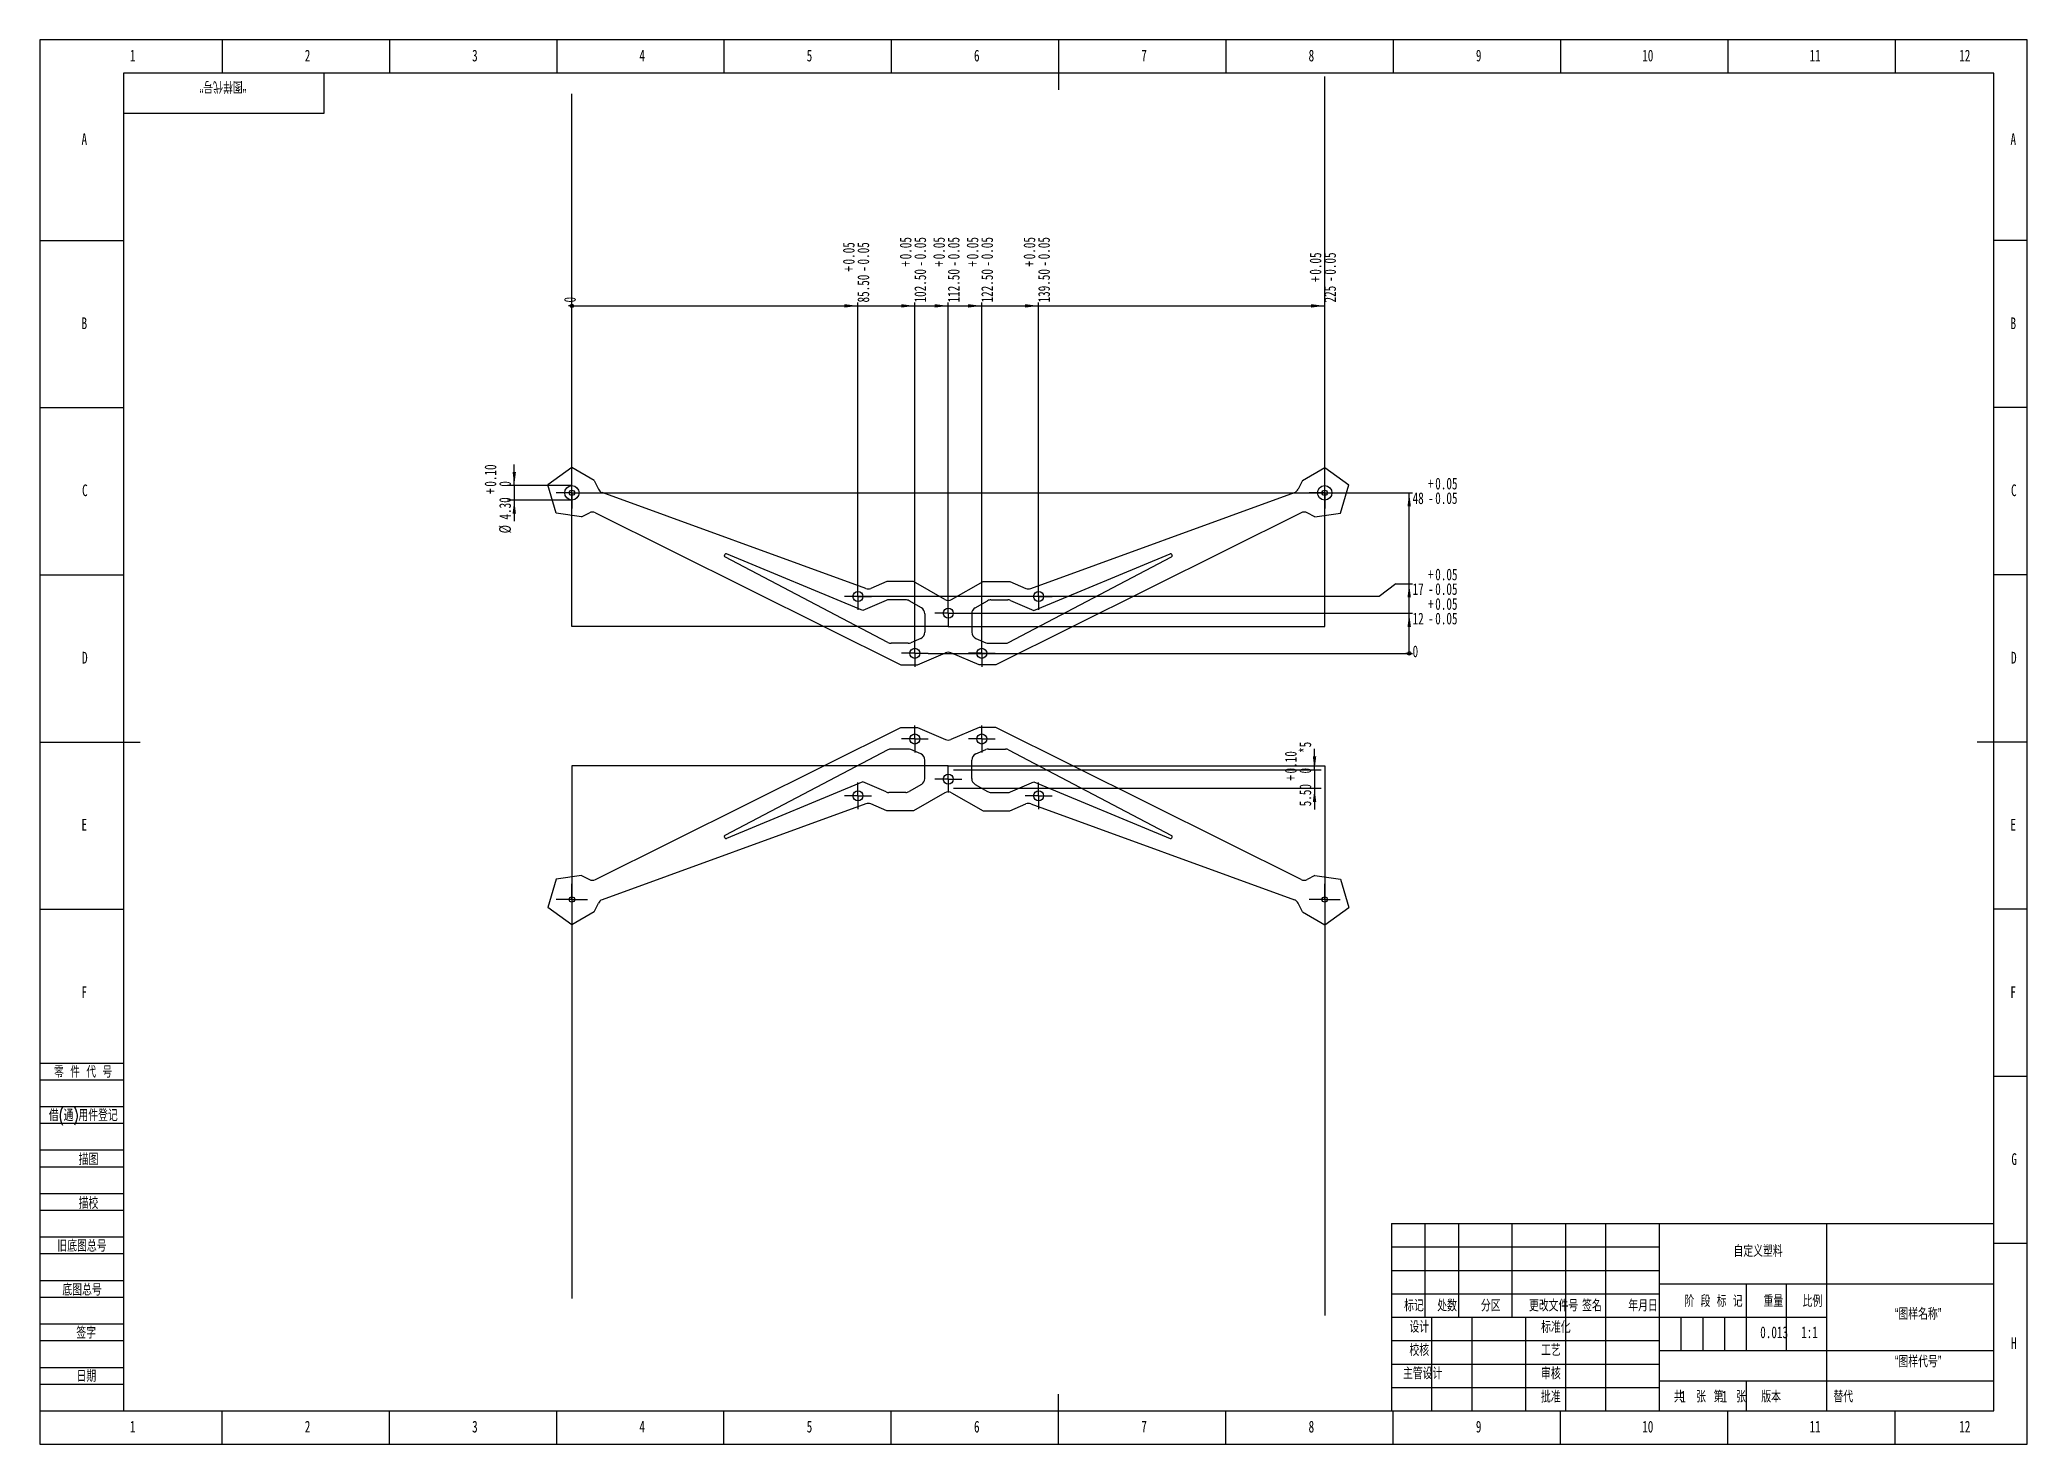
# Model space of a CAD drawing. Header units: millimetres. Extents: x 0 to 594, y 0 to 420.
import ezdxf

# ---------------------------------------------------------------- set-up
doc = ezdxf.new("R2010")
doc.units = ezdxf.units.MM
for name, color, linetype in [('10', 7, 'Continuous'), ('5', 7, 'Continuous'), ('SLD-0', 7, 'Continuous')]:
    doc.layers.add(name, color=color, linetype=linetype)
doc.styles.add('SLDTEXTSTYLE0', font='TXT', dxfattribs={"width": 0.7, "bigfont": 'bigfont'})
doc.styles.add('SLDTEXTSTYLE1', font='TXT', dxfattribs={"width": 0.614286, "bigfont": 'bigfont'})
doc.styles.add('SLDTEXTSTYLE2', font='TXT', dxfattribs={"width": 0.6, "bigfont": 'bigfont'})
doc.styles.add('SLDTEXTSTYLE3', font='TXT', dxfattribs={"width": 0.7})
doc.dimstyles.new('SLDDIMSTYLE0', dxfattribs={"dimtxt": 3.5, "dimasz": 0.338667, "dimexe": 0, "dimexo": 0.0625, "dimgap": 0.875, "dimtad": 0, "dimtih": 1, "dimtoh": 1, "dimdec": 0, "dimrnd": 1e-09, "dimdsep": 46, "dimtxsty": 'SLDTEXTSTYLE3', "dimblk1": 'ORIGIN', "dimblk2": 'ORIGIN', "dimsah": 1, "dimcen": 0.09, "dimadec": 0, "dimazin": 2, "dimtfac": 1, "dimtdec": 0, "dimtofl": 0, "dimtmove": 0, "dimatfit": 3, "dimldrblk": 'ORIGIN', "dimfxl": 0, "dimfrac": 2, "dimtolj": 1, "dimtzin": 12, "dimarcsym": 0})
doc.dimstyles.new('SLDDIMSTYLE1', dxfattribs={"dimtxt": 3.5, "dimasz": 4.08, "dimexe": 0, "dimexo": 0.0625, "dimgap": 0.875, "dimtad": 0, "dimtih": 1, "dimtoh": 1, "dimrnd": 1e-09, "dimzin": 12, "dimdsep": 46, "dimtxsty": 'SLDTEXTSTYLE3', "dimsah": 1, "dimcen": 0.09, "dimadec": 0, "dimazin": 3, "dimtol": 1, "dimtp": 0.05, "dimtm": 0.05, "dimtfac": 1, "dimtofl": 0, "dimtmove": 0, "dimatfit": 3, "dimfxl": 0, "dimfrac": 2, "dimtolj": 1, "dimarcsym": 0})
doc.dimstyles.new('SLDDIMSTYLE2', dxfattribs={"dimtxt": 3.5, "dimasz": 4.08, "dimexe": 0, "dimexo": 0.0625, "dimgap": 0.875, "dimtad": 0, "dimtih": 1, "dimtoh": 1, "dimrnd": 1e-09, "dimzin": 4, "dimdsep": 46, "dimtxsty": 'SLDTEXTSTYLE3', "dimsah": 1, "dimcen": 0.09, "dimadec": 0, "dimazin": 1, "dimtol": 1, "dimtp": 0.05, "dimtm": 0.05, "dimtfac": 1, "dimtofl": 0, "dimtmove": 0, "dimatfit": 3, "dimfxl": 0, "dimfrac": 2, "dimtolj": 1, "dimarcsym": 0})
doc.dimstyles.new('SLDDIMSTYLE3', dxfattribs={"dimtxt": 3.5, "dimasz": 4.08, "dimexe": 0, "dimexo": 0.0625, "dimgap": 0.875, "dimtad": 2, "dimrnd": 1e-09, "dimzin": 4, "dimdsep": 46, "dimtxsty": 'SLDTEXTSTYLE3', "dimsah": 1, "dimcen": 0.09, "dimadec": 0, "dimazin": 1, "dimtol": 1, "dimtp": 0.1, "dimtfac": 1, "dimtmove": 0, "dimatfit": 0, "dimfxl": 0, "dimfrac": 2, "dimtolj": 1, "dimtzin": 0, "dimarcsym": 0})

# ---------------------------------------------------------------- blocks, each defined once
blk = doc.blocks.new('_Origin')
at = {"color": 0, "linetype": 'ByBlock', "lineweight": -2}
blk.add_line((0, 0), (-1, 0), dxfattribs=at)
blk.add_circle((0, 0), 0.5, dxfattribs=at)
blk = doc.blocks.new('_D')
at = {"layer": '10'}
blk.add_line((265.54, 236.51), (410.3, 236.51), dxfattribs=at)
at = {"layer": '10', "xscale": 1.016, "yscale": 1.016}
blk.add_blockref('_Origin', (409.29, 236.51), dxfattribs=at)
at = {"layer": '10', "insert": (410.3, 238.86), "char_height": 3.5, "attachment_point": 1, "style": 'SLDTEXTSTYLE3'}
blk.add_mtext('0', dxfattribs=at)
blk = doc.blocks.new('_D_1')
at = {"layer": '10'}
for p, q in [((275.54, 248.51), (410.3, 248.51)), ((409.29, 236.51), (409.29, 248.51))]:
    blk.add_line(p, q, dxfattribs=at)
blk.add_solid([(409.29, 248.51), (408.78, 244.43), (409.79, 244.43)], dxfattribs=at)
at = {"layer": '10', "char_height": 3.5, "attachment_point": 1, "style": 'SLDTEXTSTYLE3'}
for s, insert in [('+', (414.91, 253.03)), ('0.05', (417.06, 253.03)), ('12', (410.3, 248.66)), ('-', (414.9, 248.68)), ('0.05', (417.06, 248.68))]:
    blk.add_mtext(s, dxfattribs=dict(at, insert=insert))
blk = doc.blocks.new('_D_2')
at = {"layer": '10'}
for p, q in [((405.3, 257.33), (400.3, 253.51)), ((405.3, 257.33), (410.3, 257.33)), ((409.29, 248.51), (409.29, 257.33)), ((400.3, 253.51), (244.54, 253.51))]:
    blk.add_line(p, q, dxfattribs=at)
blk.add_solid([(409.29, 257.33), (408.78, 253.25), (409.79, 253.25)], dxfattribs=at)
at = {"layer": '10', "char_height": 3.5, "attachment_point": 1, "style": 'SLDTEXTSTYLE3'}
for s, insert in [('0.05', (417.06, 261.85)), ('17', (410.3, 257.48)), ('+', (414.9, 261.85)), ('-', (414.9, 257.49)), ('0.05', (417.06, 257.49))]:
    blk.add_mtext(s, dxfattribs=dict(at, insert=insert))
blk = doc.blocks.new('_D_3')
at = {"layer": '10'}
for p, q in [((163.69, 284.51), (410.3, 284.51)), ((409.29, 257.33), (409.29, 284.51))]:
    blk.add_line(p, q, dxfattribs=at)
blk.add_solid([(409.29, 284.51), (408.78, 280.43), (409.79, 280.43)], dxfattribs=at)
at = {"layer": '10', "char_height": 3.5, "attachment_point": 1, "style": 'SLDTEXTSTYLE3'}
for s, insert in [('+', (414.9, 289.03)), ('0.05', (417.06, 289.03)), ('48', (410.3, 284.66)), ('-', (414.9, 284.68)), ('0.05', (417.06, 284.68))]:
    blk.add_mtext(s, dxfattribs=dict(at, insert=insert))
blk = doc.blocks.new('_D_4')
at = {"layer": '10'}
blk.add_line((159.04, 289.16), (159.04, 341.43), dxfattribs=at)
at = {"layer": '10', "xscale": 1.016, "yscale": 1.016}
blk.add_blockref('_Origin', (159.04, 340.41), dxfattribs=at)
at = {"layer": '10', "insert": (156.69, 341.43), "char_height": 3.5, "attachment_point": 1, "rotation": 90, "style": 'SLDTEXTSTYLE3'}
blk.add_mtext('0', dxfattribs=at)
blk = doc.blocks.new('_D_5')
at = {"layer": '10'}
for p, q in [((159.04, 340.41), (244.54, 340.41)), ((244.54, 257.51), (244.54, 341.43))]:
    blk.add_line(p, q, dxfattribs=at)
blk.add_solid([(244.54, 340.41), (240.46, 340.92), (240.46, 339.91)], dxfattribs=at)
at = {"layer": '10', "char_height": 3.5, "attachment_point": 1, "rotation": 90, "style": 'SLDTEXTSTYLE3'}
for s, insert in [('0.05', (240.02, 352.79)), ('0.05', (244.38, 352.79)), ('+', (240.02, 350.63)), ('-', (244.38, 350.63)), ('85.50', (244.39, 341.43))]:
    blk.add_mtext(s, dxfattribs=dict(at, insert=insert))
blk = doc.blocks.new('_D_6')
at = {"layer": '10'}
for p, q in [((244.54, 340.41), (261.54, 340.41)), ((261.54, 240.51), (261.54, 341.43))]:
    blk.add_line(p, q, dxfattribs=at)
blk.add_solid([(261.54, 340.41), (257.46, 340.92), (257.46, 339.91)], dxfattribs=at)
at = {"layer": '10', "char_height": 3.5, "attachment_point": 1, "rotation": 90, "style": 'SLDTEXTSTYLE3'}
for s, insert in [('0.05', (257.02, 354.33)), ('0.05', (261.38, 354.33)), ('+', (257.02, 352.18)), ('102.50', (261.39, 341.43)), ('-', (261.38, 352.17))]:
    blk.add_mtext(s, dxfattribs=dict(at, insert=insert))
blk = doc.blocks.new('_D_7')
at = {"layer": '10'}
for p, q in [((261.54, 340.41), (271.54, 340.41)), ((271.54, 252.51), (271.54, 341.43))]:
    blk.add_line(p, q, dxfattribs=at)
blk.add_solid([(271.54, 340.41), (267.46, 340.92), (267.46, 339.91)], dxfattribs=at)
at = {"layer": '10', "char_height": 3.5, "attachment_point": 1, "rotation": 90, "style": 'SLDTEXTSTYLE3'}
for s, insert in [('0.05', (267.02, 354.33)), ('0.05', (271.38, 354.33)), ('+', (267.02, 352.18)), ('112.50', (271.39, 341.43)), ('-', (271.38, 352.17))]:
    blk.add_mtext(s, dxfattribs=dict(at, insert=insert))
blk = doc.blocks.new('_D_8')
at = {"layer": '10'}
for p, q in [((271.54, 340.41), (281.54, 340.41)), ((281.54, 240.51), (281.54, 341.43))]:
    blk.add_line(p, q, dxfattribs=at)
blk.add_solid([(281.54, 340.41), (277.46, 340.92), (277.46, 339.91)], dxfattribs=at)
at = {"layer": '10', "char_height": 3.5, "attachment_point": 1, "rotation": 90, "style": 'SLDTEXTSTYLE3'}
for s, insert in [('0.05', (277.02, 354.33)), ('0.05', (281.38, 354.33)), ('+', (277.02, 352.18)), ('122.50', (281.39, 341.43)), ('-', (281.38, 352.17))]:
    blk.add_mtext(s, dxfattribs=dict(at, insert=insert))
blk = doc.blocks.new('_D_9')
at = {"layer": '10'}
for p, q in [((281.54, 340.41), (298.54, 340.41)), ((298.54, 257.51), (298.54, 341.43))]:
    blk.add_line(p, q, dxfattribs=at)
blk.add_solid([(298.54, 340.41), (294.46, 340.92), (294.46, 339.91)], dxfattribs=at)
at = {"layer": '10', "char_height": 3.5, "attachment_point": 1, "rotation": 90, "style": 'SLDTEXTSTYLE3'}
for s, insert in [('0.05', (294.02, 354.33)), ('0.05', (298.38, 354.33)), ('+', (294.02, 352.17)), ('139.50', (298.39, 341.43)), ('-', (298.38, 352.17))]:
    blk.add_mtext(s, dxfattribs=dict(at, insert=insert))
blk = doc.blocks.new('_D_10')
at = {"layer": '10'}
for p, q in [((298.54, 340.41), (384.04, 340.41)), ((384.04, 289.16), (384.04, 341.43))]:
    blk.add_line(p, q, dxfattribs=at)
blk.add_solid([(384.04, 340.41), (379.96, 340.92), (379.96, 339.91)], dxfattribs=at)
at = {"layer": '10', "char_height": 3.5, "attachment_point": 1, "rotation": 90, "style": 'SLDTEXTSTYLE3'}
for s, insert in [('0.05', (379.52, 349.73)), ('0.05', (383.88, 349.73)), ('+', (379.52, 347.57)), ('225', (383.89, 341.43)), ('-', (383.88, 347.57))]:
    blk.add_mtext(s, dxfattribs=dict(at, insert=insert))
blk = doc.blocks.new('_D_11')
at = {"layer": '10'}
for p, q in [((141.82, 286.66), (141.82, 293.01)), ((159.04, 286.66), (139.82, 286.66)), ((141.82, 286.66), (141.82, 282.36)), ((159.04, 282.36), (139.82, 282.36)), ((141.82, 282.36), (141.82, 276.01))]:
    blk.add_line(p, q, dxfattribs=at)
for points in [[(141.82, 286.66), (142.33, 290.74), (141.31, 290.74)], [(141.82, 282.36), (141.31, 278.28), (142.33, 278.28)]]:
    blk.add_solid(points, dxfattribs=at)
at = {"layer": '10', "char_height": 3.5, "attachment_point": 1, "rotation": 90, "style": 'SLDTEXTSTYLE3'}
for s, insert in [('0.10', (132.94, 286.34)), ('+', (132.94, 284.19)), ('0', (137.3, 286.34)), ('4.30', (137.31, 276.52)), ('%%c', (137.3, 272.4))]:
    blk.add_mtext(s, dxfattribs=dict(at, insert=insert))
blk = doc.blocks.new('SW_CENTERMARKSYMBOL_0')
at = {"layer": '10', "color": 0}
for p, q in [((-2.5, 0), (-4.65, 0)), ((0, 0), (-2.5, 0)), ((0, 2.5), (0, 4.65)), ((0, 0), (0, 2.5)), ((0, 0), (0, -2.5)), ((0, 0), (2.5, 0)), ((2.5, 0), (4.65, 0)), ((0, -2.5), (0, -4.65))]:
    blk.add_line(p, q, dxfattribs=at)
blk = doc.blocks.new('SW_CENTERMARKSYMBOL_1')
at = {"layer": '10', "color": 0}
for p, q in [((-2.5, 0), (-4, 0)), ((0, 0), (-2.5, 0)), ((0, 2.5), (0, 4)), ((0, 0), (0, 2.5)), ((0, 0), (0, -2.5)), ((0, 0), (2.5, 0)), ((2.5, 0), (4, 0)), ((0, -2.5), (0, -4))]:
    blk.add_line(p, q, dxfattribs=at)
blk = doc.blocks.new('SW_CENTERMARKSYMBOL_2')
at = {"layer": '10', "color": 0}
for p, q in [((-2.5, 0), (-4, 0)), ((0, 0), (-2.5, 0)), ((0, 2.5), (0, 4)), ((0, 0), (0, 2.5)), ((0, 0), (0, -2.5)), ((0, 0), (2.5, 0)), ((2.5, 0), (4, 0)), ((0, -2.5), (0, -4))]:
    blk.add_line(p, q, dxfattribs=at)
blk = doc.blocks.new('SW_CENTERMARKSYMBOL_3')
at = {"layer": '10', "color": 0}
for p, q in [((-2.5, 0), (-4, 0)), ((0, 0), (-2.5, 0)), ((0, 2.5), (0, 4)), ((0, 0), (0, 2.5)), ((0, 0), (0, -2.5)), ((0, 0), (2.5, 0)), ((2.5, 0), (4, 0)), ((0, -2.5), (0, -4))]:
    blk.add_line(p, q, dxfattribs=at)
blk = doc.blocks.new('SW_CENTERMARKSYMBOL_4')
at = {"layer": '10', "color": 0}
for p, q in [((-2.5, 0), (-4.65, 0)), ((0, 0), (-2.5, 0)), ((0, 2.5), (0, 4.65)), ((0, 0), (0, 2.5)), ((0, 0), (0, -2.5)), ((0, 0), (2.5, 0)), ((2.5, 0), (4.65, 0)), ((0, -2.5), (0, -4.65))]:
    blk.add_line(p, q, dxfattribs=at)
blk = doc.blocks.new('SW_CENTERMARKSYMBOL_5')
at = {"layer": '10', "color": 0}
for p, q in [((-2.5, 0), (-4, 0)), ((0, 0), (-2.5, 0)), ((0, 2.5), (0, 4)), ((0, 0), (0, 2.5)), ((0, 0), (0, -2.5)), ((0, 0), (2.5, 0)), ((2.5, 0), (4, 0)), ((0, -2.5), (0, -4))]:
    blk.add_line(p, q, dxfattribs=at)
blk = doc.blocks.new('SW_CENTERMARKSYMBOL_6')
at = {"layer": '10', "color": 0}
for p, q in [((-2.5, 0), (-4, 0)), ((0, 0), (-2.5, 0)), ((0, 2.5), (0, 4)), ((0, 0), (0, 2.5)), ((0, 0), (0, -2.5)), ((0, 0), (2.5, 0)), ((2.5, 0), (4, 0)), ((0, -2.5), (0, -4))]:
    blk.add_line(p, q, dxfattribs=at)
blk = doc.blocks.new('SW_CENTERMARKSYMBOL_7')
at = {"layer": '10', "color": 0}
for p, q in [((-2.5, 0), (-4, 0)), ((0, 0), (-2.5, 0)), ((0, 2.5), (0, 4)), ((0, 0), (0, 2.5)), ((0, 0), (0, -2.5)), ((0, 0), (2.5, 0)), ((2.5, 0), (4, 0)), ((0, -2.5), (0, -4))]:
    blk.add_line(p, q, dxfattribs=at)
blk = doc.blocks.new('_D_12')
at = {"layer": '10'}
for p, q in [((381, 201.65), (381, 208)), ((273.13, 201.65), (383, 201.65)), ((273.13, 196.15), (383, 196.15)), ((381, 201.65), (381, 196.15)), ((381, 196.15), (381, 189.8))]:
    blk.add_line(p, q, dxfattribs=at)
for points in [[(381, 201.65), (381.51, 205.73), (380.49, 205.73)], [(381, 196.15), (380.49, 192.07), (381.51, 192.07)]]:
    blk.add_solid(points, dxfattribs=at)
at = {"layer": '10', "char_height": 3.5, "attachment_point": 1, "rotation": 90, "style": 'SLDTEXTSTYLE3'}
for s, insert in [('*5', (376.49, 206.73)), ('0.10', (372.12, 200.59)), ('0', (376.47, 200.59)), ('+', (372.12, 198.43)), ('5.50', (376.49, 190.76))]:
    blk.add_mtext(s, dxfattribs=dict(at, insert=insert))
blk = doc.blocks.new('SW_CENTERMARKSYMBOL_8')
at = {"layer": '10', "color": 0}
for p, q in [((-2.5, 0), (-4, 0)), ((0, 0), (-2.5, 0)), ((0, 2.5), (0, 4)), ((0, 0), (0, 2.5)), ((0, 0), (0, -2.5)), ((0, 0), (2.5, 0)), ((2.5, 0), (4, 0)), ((0, -2.5), (0, -4))]:
    blk.add_line(p, q, dxfattribs=at)
blk = doc.blocks.new('SW_CENTERMARKSYMBOL_9')
at = {"layer": '10', "color": 0}
for p, q in [((-2.5, 0), (-4, 0)), ((0, 0), (-2.5, 0)), ((0, 2.5), (0, 4)), ((0, 0), (0, 2.5)), ((0, 0), (0, -2.5)), ((0, 0), (2.5, 0)), ((2.5, 0), (4, 0)), ((0, -2.5), (0, -4))]:
    blk.add_line(p, q, dxfattribs=at)
blk = doc.blocks.new('SW_CENTERMARKSYMBOL_10')
at = {"layer": '10', "color": 0}
for p, q in [((-2.5, 0), (-4, 0)), ((0, 0), (-2.5, 0)), ((0, 2.5), (0, 4)), ((0, 0), (0, 2.5)), ((0, 0), (0, -2.5)), ((0, 0), (2.5, 0)), ((2.5, 0), (4, 0)), ((0, -2.5), (0, -4))]:
    blk.add_line(p, q, dxfattribs=at)
blk = doc.blocks.new('SW_CENTERMARKSYMBOL_11')
at = {"layer": '10', "color": 0}
for p, q in [((-2.5, 0), (-4.65, 0)), ((0, 0), (-2.5, 0)), ((0, 2.5), (0, 4.65)), ((0, 0), (0, 2.5)), ((0, 0), (0, -2.5)), ((0, 0), (2.5, 0)), ((2.5, 0), (4.65, 0)), ((0, -2.5), (0, -4.65))]:
    blk.add_line(p, q, dxfattribs=at)
blk = doc.blocks.new('SW_CENTERMARKSYMBOL_12')
at = {"layer": '10', "color": 0}
for p, q in [((-2.5, 0), (-4, 0)), ((0, 0), (-2.5, 0)), ((0, 2.5), (0, 4)), ((0, 0), (0, 2.5)), ((0, 0), (0, -2.5)), ((0, 0), (2.5, 0)), ((2.5, 0), (4, 0)), ((0, -2.5), (0, -4))]:
    blk.add_line(p, q, dxfattribs=at)
blk = doc.blocks.new('SW_CENTERMARKSYMBOL_13')
at = {"layer": '10', "color": 0}
for p, q in [((-2.5, 0), (-4.65, 0)), ((0, 0), (-2.5, 0)), ((0, 2.5), (0, 4.65)), ((0, 0), (0, 2.5)), ((0, 0), (0, -2.5)), ((0, 0), (2.5, 0)), ((2.5, 0), (4.65, 0)), ((0, -2.5), (0, -4.65))]:
    blk.add_line(p, q, dxfattribs=at)
blk = doc.blocks.new('SW_CENTERMARKSYMBOL_14')
at = {"layer": '10', "color": 0}
for p, q in [((-2.5, 0), (-4, 0)), ((0, 0), (-2.5, 0)), ((0, 2.5), (0, 4)), ((0, 0), (0, 2.5)), ((0, 0), (0, -2.5)), ((0, 0), (2.5, 0)), ((2.5, 0), (4, 0)), ((0, -2.5), (0, -4))]:
    blk.add_line(p, q, dxfattribs=at)

msp = doc.modelspace()

# ---------------------------------------------------------------- linework, layer by layer
at = {"color": 7, "linetype": 'Continuous'}
for p, q in [((384.039, 244.515), (384.039, 408.957)), ((159.039, 244.515), (159.039, 403.851)), ((271.539, 244.515), (159.039, 244.515)), ((271.539, 244.515), (384.039, 244.515)), ((271.539, 202.9), (159.039, 202.9)), ((159.039, 202.9), (159.039, 43.564)), ((271.539, 202.9), (384.039, 202.9)), ((384.039, 202.9), (384.039, 38.458))]:
    msp.add_line(p, q, dxfattribs=at)
at = {"color": 7, "linetype": 'Continuous', "lineweight": 25}
for p, q in [((159.039, 292.072), (151.823, 286.936)), ((165.702, 288.167), (159.039, 292.072)), ((377.375, 288.167), (384.039, 292.072)), ((384.039, 292.072), (391.255, 286.936)), ((154.311, 278.436), (151.823, 286.936)), ((165.702, 288.167), (166.968, 285.588)), ((377.375, 288.167), (376.11, 285.588)), ((388.767, 278.436), (391.255, 286.936)), ((246.892, 255.904), (168.079, 284.589)), ((296.186, 255.904), (374.999, 284.589)), ((161.962, 277.378), (154.311, 278.436)), ((161.962, 277.378), (164.293, 278.55)), ((166.084, 278.552), (257.362, 233.043)), ((376.994, 278.552), (285.716, 233.043)), ((381.116, 277.378), (378.785, 278.55)), ((381.116, 277.378), (388.767, 278.436)), ((204.702, 266.072), (204.619, 265.902)), ((253.513, 239.759), (204.791, 265.371)), ((246.001, 249.337), (205.215, 266.265)), ((289.565, 239.759), (338.287, 265.371)), ((297.077, 249.337), (337.863, 266.265)), ((338.375, 266.072), (338.459, 265.902)), ((253.147, 258.015), (248.371, 255.948)), ((261.147, 258.015), (253.147, 258.015)), ((270.539, 252.592), (261.147, 258.015)), ((272.539, 252.592), (281.931, 258.015)), ((281.931, 258.015), (289.931, 258.015)), ((289.931, 258.015), (294.707, 255.948)), ((252.963, 252.35), (246.001, 249.337)), ((258.807, 252.515), (253.757, 252.515)), ((263.539, 250.092), (259.807, 252.247)), ((279.539, 250.092), (283.271, 252.247)), ((284.271, 252.515), (289.321, 252.515)), ((290.115, 252.35), (297.077, 249.337)), ((264.539, 248.36), (264.539, 242.828)), ((278.539, 248.36), (278.539, 242.828)), ((259.536, 239.529), (254.444, 239.529)), ((263.333, 240.993), (260.33, 239.693)), ((279.745, 240.993), (282.747, 239.693)), ((283.542, 239.529), (288.634, 239.529)), ((257.362, 233.043), (262.362, 233.043)), ((262.362, 233.043), (270.745, 236.671)), ((280.716, 233.043), (272.333, 236.671)), ((285.716, 233.043), (280.716, 233.043)), ((166.084, 168.863), (257.362, 214.372)), ((257.362, 214.372), (262.362, 214.372)), ((262.362, 214.372), (270.745, 210.744)), ((280.716, 214.372), (272.333, 210.744)), ((285.716, 214.372), (280.716, 214.372)), ((376.994, 168.863), (285.716, 214.372)), ((253.513, 207.656), (204.791, 182.044)), ((259.536, 207.886), (254.444, 207.886)), ((263.333, 206.422), (260.33, 207.722)), ((264.539, 199.055), (264.539, 204.587)), ((278.539, 199.055), (278.539, 204.587)), ((279.745, 206.422), (282.747, 207.722)), ((283.542, 207.886), (288.634, 207.886)), ((289.565, 207.656), (338.287, 182.044)), ((246.001, 198.078), (205.215, 181.15)), ((252.963, 195.065), (246.001, 198.078)), ((263.539, 197.323), (259.807, 195.168)), ((279.539, 197.323), (283.271, 195.168)), ((290.115, 195.065), (297.077, 198.078)), ((297.077, 198.078), (337.863, 181.15)), ((246.892, 191.511), (168.079, 162.826)), ((253.147, 189.4), (248.371, 191.467)), ((258.807, 194.9), (253.757, 194.9)), ((270.539, 194.823), (261.147, 189.4)), ((272.539, 194.823), (281.931, 189.4)), ((284.271, 194.9), (289.321, 194.9)), ((289.931, 189.4), (294.707, 191.467)), ((296.186, 191.511), (374.999, 162.826)), ((261.147, 189.4), (253.147, 189.4)), ((281.931, 189.4), (289.931, 189.4)), ((204.702, 181.343), (204.619, 181.513)), ((338.375, 181.343), (338.459, 181.513)), ((154.311, 168.979), (151.823, 160.479)), ((161.962, 170.037), (154.311, 168.979)), ((161.962, 170.037), (164.293, 168.866)), ((381.116, 170.037), (378.785, 168.866)), ((381.116, 170.037), (388.767, 168.979)), ((388.767, 168.979), (391.255, 160.479)), ((159.039, 155.343), (151.823, 160.479)), ((165.702, 159.249), (166.968, 161.827)), ((377.375, 159.249), (376.11, 161.827)), ((384.039, 155.343), (391.255, 160.479)), ((165.702, 159.249), (159.039, 155.343)), ((377.375, 159.249), (384.039, 155.343))]:
    msp.add_line(p, q, dxfattribs=at)
for centre, radius in [((159.039, 284.515), 2.15), ((159.039, 284.515), 0.8), ((384.039, 284.515), 2.15), ((384.039, 284.515), 0.8), ((244.539, 253.515), 1.5), ((271.539, 248.515), 1.5), ((298.539, 253.515), 1.5), ((261.539, 236.515), 1.5), ((281.539, 236.515), 1.5), ((261.539, 210.9), 1.5), ((281.539, 210.9), 1.5), ((271.539, 198.9), 1.5), ((244.539, 193.9), 1.5), ((298.539, 193.9), 1.5), ((159.039, 162.9), 0.8), ((384.039, 162.9), 0.8)]:
    msp.add_circle(centre, radius, dxfattribs=at)
for centre, radius, start, end in [((168.763, 286.469), 2, 206.137955, 250), ((374.315, 286.469), 2, 290, 333.862045), ((165.191, 276.763), 2, 63.5, 116.683657), ((377.887, 276.763), 2, 63.316343, 116.5), ((204.977, 265.725), 0.4, 153.764162, 242.26975), ((205.061, 265.895), 0.4, 67.460204, 153.764162), ((338.017, 265.895), 0.4, 26.235838, 112.539796), ((338.1, 265.725), 0.4, 297.73025, 26.235838), ((247.576, 257.783), 2, 250, 293.402879), ((295.502, 257.783), 2, 246.597121, 290), ((253.757, 250.515), 2, 90, 113.402879), ((258.807, 250.515), 2, 60, 90), ((262.539, 248.36), 2, 0, 60), ((271.539, 254.324), 2, 240, 300), ((280.539, 248.36), 2, 120, 180), ((284.271, 250.515), 2, 90, 120), ((289.321, 250.515), 2, 66.597121, 90), ((254.444, 241.529), 2, 242.26975, 270), ((259.536, 241.529), 2, 270, 293.402879), ((262.539, 242.828), 2, 293.402879, 0), ((280.539, 242.828), 2, 180, 246.597121), ((283.542, 241.529), 2, 246.597121, 270), ((288.634, 241.529), 2, 270, 297.73025), ((271.539, 234.836), 2, 66.597121, 113.402879), ((271.539, 212.58), 2, 246.597121, 293.402879), ((254.444, 205.886), 2, 90, 117.73025), ((259.536, 205.886), 2, 66.597121, 90), ((262.539, 204.587), 2, 0, 66.597121), ((280.539, 204.587), 2, 113.402879, 180), ((283.542, 205.886), 2, 90, 113.402879), ((288.634, 205.886), 2, 62.26975, 90), ((262.539, 199.055), 2, 300, 0), ((280.539, 199.055), 2, 180, 240), ((247.576, 189.632), 2, 66.597121, 110), ((253.757, 196.9), 2, 246.597121, 270), ((258.807, 196.9), 2, 270, 300), ((271.539, 193.091), 2, 60, 120), ((284.271, 196.9), 2, 240, 270), ((289.321, 196.9), 2, 270, 293.402879), ((295.502, 189.632), 2, 70, 113.402879), ((204.977, 181.69), 0.4, 117.73025, 206.235838), ((205.061, 181.52), 0.4, 206.235838, 292.539796), ((338.017, 181.52), 0.4, 247.460204, 333.764162), ((338.1, 181.69), 0.4, 333.764162, 62.26975), ((165.191, 170.653), 2, 243.316343, 296.5), ((377.887, 170.653), 2, 243.5, 296.683657), ((168.763, 160.946), 2, 110, 153.862045), ((374.315, 160.946), 2, 26.137955, 70)]:
    msp.add_arc(centre, radius, start, end, dxfattribs=at)
at = {"layer": '5', "color": 7}
for p, q in [((594.005, 420), (0, 420)), ((0, 420), (0, 0)), ((594.005, 0), (594.005, 420)), ((0, 114), (25, 114)), ((0, 109), (25, 109)), ((0, 101), (25, 101)), ((0, 96), (25, 96)), ((0, 88), (25, 88)), ((0, 83), (25, 83)), ((0, 75), (25, 75)), ((0, 70), (25, 70)), ((0, 62), (25, 62)), ((0, 57), (25, 57)), ((404, 59), (484, 59)), ((0, 49), (25, 49)), ((404, 52), (484, 52)), ((0, 44), (25, 44)), ((0, 36), (25, 36)), ((490.5, 38), (490.5, 28)), ((497, 38), (497, 28)), ((503.5, 38), (503.5, 28)), ((0, 31), (25, 31)), ((0, 23), (25, 23)), ((0, 18), (25, 18)), ((0, 0), (594.005, 0))]:
    msp.add_line(p, q, dxfattribs=at)
at = {"layer": '5'}
for p, q in [((54.5, 420), (54.5, 410)), ((104.5, 420), (104.5, 410)), ((154.5, 420), (154.5, 410)), ((204.5, 420), (204.5, 410)), ((254.5, 420), (254.5, 410)), ((354.5, 420), (354.5, 410)), ((404.5, 420), (404.5, 410)), ((454.5, 420), (454.5, 410)), ((504.5, 420), (504.5, 410)), ((554.5, 420), (554.5, 410)), ((0, 360), (25, 360)), ((594.005, 360), (584.005, 360)), ((0, 310), (25, 310)), ((594.005, 310), (584.005, 310)), ((0, 260), (25, 260)), ((594.005, 260), (584.005, 260)), ((0, 160), (25, 160)), ((594.005, 160), (584.005, 160)), ((594.005, 110), (584.005, 110)), ((594.005, 60), (584.005, 60)), ((54.5, 0), (54.5, 10)), ((104.5, 0), (104.5, 10)), ((154.5, 0), (154.5, 10)), ((204.5, 0), (204.5, 10)), ((254.5, 0), (254.5, 10)), ((354.5, 0), (354.5, 10)), ((404.5, 0), (404.5, 10)), ((454.5, 0), (454.5, 10)), ((504.5, 0), (504.5, 10)), ((554.5, 0), (554.5, 10))]:
    msp.add_line(p, q, dxfattribs=at)
at = {"layer": '5', "lineweight": 25}
for p, q in [((304.503, 420), (304.503, 405)), ((0, 210), (30, 210)), ((594.005, 210), (579.005, 210)), ((304.503, 0), (304.503, 15))]:
    msp.add_line(p, q, dxfattribs=at)
at = {"layer": '5', "color": 7, "lineweight": 25}
for p, q in [((584.005, 410), (25, 410)), ((25, 410), (25, 10)), ((85, 398), (85, 410)), ((584.005, 10), (584.005, 410)), ((25, 398), (85, 398)), ((404, 66), (584, 66)), ((404, 66), (404, 10)), ((414, 66), (414, 38)), ((424, 66), (424, 38)), ((440, 66), (440, 38)), ((456, 66), (456, 10)), ((468, 66), (468, 38)), ((484, 66), (484, 10)), ((534, 66), (534, 38)), ((484, 48), (584, 48)), ((510, 48), (510, 28)), ((522, 48), (522, 28)), ((404, 45), (484, 45)), ((404, 38), (534, 38)), ((416, 38), (416, 10)), ((428, 38), (428, 10)), ((444, 38), (444, 10)), ((468, 38), (468, 10)), ((534, 38), (534, 10)), ((404, 31), (484, 31)), ((404, 24), (484, 24)), ((484, 28), (584, 28)), ((484.005, 18.985), (584.005, 18.985)), ((510, 18.985), (510, 10)), ((404, 17), (484, 17)), ((0, 10), (584.005, 10))]:
    msp.add_line(p, q, dxfattribs=at)

# ---------------------------------------------------------------- block references
at = {"layer": '10'}
for name, p in [('SW_CENTERMARKSYMBOL_0', (159.039, 284.515)), ('SW_CENTERMARKSYMBOL_4', (384.039, 284.515)), ('SW_CENTERMARKSYMBOL_1', (244.539, 253.515)), ('SW_CENTERMARKSYMBOL_5', (298.539, 253.515)), ('SW_CENTERMARKSYMBOL_2', (271.539, 248.515)), ('SW_CENTERMARKSYMBOL_6', (271.539, 248.515)), ('SW_CENTERMARKSYMBOL_3', (261.539, 236.515)), ('SW_CENTERMARKSYMBOL_7', (281.539, 236.515)), ('SW_CENTERMARKSYMBOL_9', (261.539, 210.9)), ('SW_CENTERMARKSYMBOL_10', (281.539, 210.9)), ('SW_CENTERMARKSYMBOL_8', (271.539, 198.9)), ('SW_CENTERMARKSYMBOL_12', (244.539, 193.9)), ('SW_CENTERMARKSYMBOL_14', (298.539, 193.9)), ('SW_CENTERMARKSYMBOL_11', (159.039, 162.9)), ('SW_CENTERMARKSYMBOL_13', (384.039, 162.9))]:
    msp.add_blockref(name, p, dxfattribs=at)

# ---------------------------------------------------------------- texts
at = {"layer": '10', "char_height": 3.5}
for s, insert, attachment_point, style in [('1', (27.794, 417.02), 2, 'SLDTEXTSTYLE3'), ('2', (80.044, 417.02), 2, 'SLDTEXTSTYLE3'), ('3', (130.044, 417.02), 2, 'SLDTEXTSTYLE3'), ('4', (180.044, 417.02), 2, 'SLDTEXTSTYLE3'), ('5', (230.044, 417.02), 2, 'SLDTEXTSTYLE3'), ('6', (280.047, 417.02), 2, 'SLDTEXTSTYLE3'), ('7', (330.047, 417.02), 2, 'SLDTEXTSTYLE3'), ('8', (380.047, 417.02), 2, 'SLDTEXTSTYLE3'), ('9', (430.047, 417.02), 2, 'SLDTEXTSTYLE3'), ('10', (480.589, 417.02), 2, 'SLDTEXTSTYLE3'), ('11', (530.589, 417.02), 2, 'SLDTEXTSTYLE3'), ('12', (575.344, 417.02), 2, 'SLDTEXTSTYLE3'), ('A', (13.32, 392.02), 2, 'SLDTEXTSTYLE3'), ('A', (589.83, 392.02), 2, 'SLDTEXTSTYLE3'), ('B', (13.32, 336.965), 2, 'SLDTEXTSTYLE3'), ('B', (589.83, 336.965), 2, 'SLDTEXTSTYLE3'), ('C', (13.482, 287.02), 2, 'SLDTEXTSTYLE3'), ('C', (589.992, 287.02), 2, 'SLDTEXTSTYLE3'), ('D', (13.484, 236.965), 2, 'SLDTEXTSTYLE3'), ('D', (589.994, 236.965), 2, 'SLDTEXTSTYLE3'), ('E', (13.318, 187.02), 2, 'SLDTEXTSTYLE3'), ('E', (589.828, 187.02), 2, 'SLDTEXTSTYLE3'), ('F', (13.279, 136.965), 2, 'SLDTEXTSTYLE3'), ('F', (589.789, 136.965), 2, 'SLDTEXTSTYLE3'), ('G', (590.104, 87.02), 2, 'SLDTEXTSTYLE3'), ('自定义塑料', (513.565, 59.545), 2, 'SLDTEXTSTYLE0'), ('“图样名称”', (561.387, 40.729), 2, 'SLDTEXTSTYLE0'), ('0.013', (518.358, 35.237), 2, 'SLDTEXTSTYLE3'), ('H', (589.994, 32.02), 2, 'SLDTEXTSTYLE3'), ('“图样代号”', (561.39, 26.497), 2, 'SLDTEXTSTYLE0'), ('主管设计', (413.32, 22.944), 2, 'SLDTEXTSTYLE0'), ('1', (490.34, 15.997), 1, 'SLDTEXTSTYLE3'), ('1', (502.694, 15.997), 1, 'SLDTEXTSTYLE3'), ('1', (27.794, 7.02), 2, 'SLDTEXTSTYLE3'), ('2', (80.044, 7.02), 2, 'SLDTEXTSTYLE3'), ('3', (130.044, 7.02), 2, 'SLDTEXTSTYLE3'), ('4', (180.044, 7.02), 2, 'SLDTEXTSTYLE3'), ('5', (230.044, 7.02), 2, 'SLDTEXTSTYLE3'), ('6', (280.047, 7.02), 2, 'SLDTEXTSTYLE3'), ('7', (330.047, 7.02), 2, 'SLDTEXTSTYLE3'), ('8', (380.047, 7.02), 2, 'SLDTEXTSTYLE3'), ('9', (430.047, 7.02), 2, 'SLDTEXTSTYLE3'), ('10', (480.589, 7.02), 2, 'SLDTEXTSTYLE3'), ('11', (530.589, 7.02), 2, 'SLDTEXTSTYLE3'), ('12', (575.344, 7.02), 2, 'SLDTEXTSTYLE3')]:
    msp.add_mtext(s, dxfattribs=dict(at, insert=insert, attachment_point=attachment_point, style=style))
at = {"layer": '10', "color": 7, "char_height": 3.5}
for s, insert, attachment_point, style in [('零 件 代 号', (4.285, 113.124), 1, 'SLDTEXTSTYLE1'), ('借(通)用件登记', (2.735, 100.137), 1, 'SLDTEXTSTYLE0'), ('描图', (14.592, 86.983), 2, 'SLDTEXTSTYLE0'), ('描校', (14.559, 73.881), 2, 'SLDTEXTSTYLE0'), ('旧底图总号', (5.262, 61.089), 1, 'SLDTEXTSTYLE0'), ('底图总号', (6.762, 47.975), 1, 'SLDTEXTSTYLE0'), ('标记', (410.707, 43.232), 2, 'SLDTEXTSTYLE0'), ('处数', (420.607, 43.232), 2, 'SLDTEXTSTYLE0'), ('分区', (433.657, 43.232), 2, 'SLDTEXTSTYLE0'), ('更改文件号', (452.439, 43.232), 2, 'SLDTEXTSTYLE0'), ('签名', (463.903, 43.232), 2, 'SLDTEXTSTYLE0'), ('年月日', (479.179, 43.232), 2, 'SLDTEXTSTYLE0'), ('阶 段 标 记', (500.249, 44.569), 2, 'SLDTEXTSTYLE1'), ('重量', (518.116, 44.569), 2, 'SLDTEXTSTYLE0'), ('比例', (529.817, 44.569), 2, 'SLDTEXTSTYLE0'), ('设计', (412.301, 36.867), 2, 'SLDTEXTSTYLE0'), ('标准化', (453.127, 36.802), 2, 'SLDTEXTSTYLE0'), ('签字', (13.867, 35.109), 2, 'SLDTEXTSTYLE0'), ('校核', (412.3, 29.921), 2, 'SLDTEXTSTYLE0'), ('工艺', (451.626, 29.921), 2, 'SLDTEXTSTYLE0'), ('日期', (13.944, 22.148), 2, 'SLDTEXTSTYLE0'), ('审核', (451.626, 22.944), 2, 'SLDTEXTSTYLE0'), ('批准', (451.608, 15.957), 2, 'SLDTEXTSTYLE0'), ('共  张', (493.167, 15.997), 2, 'SLDTEXTSTYLE2'), ('第  张', (505.116, 15.997), 2, 'SLDTEXTSTYLE2'), ('版本', (517.453, 15.997), 2, 'SLDTEXTSTYLE0')]:
    msp.add_mtext(s, dxfattribs=dict(at, insert=insert, attachment_point=attachment_point, style=style))
at = {"layer": 'SLD-0', "insert": (54.768, 404.152), "char_height": 3.5, "attachment_point": 2, "rotation": 180, "style": 'SLDTEXTSTYLE0'}
msp.add_mtext('“图样代号”', dxfattribs=at)
at = {"layer": 'SLD-0', "char_height": 3.5}
for s, insert, attachment_point, style in [('1:1', (528.924, 35.237), 2, 'SLDTEXTSTYLE3'), ('替代', (536.078, 15.997), 1, 'SLDTEXTSTYLE0')]:
    msp.add_mtext(s, dxfattribs=dict(at, insert=insert, attachment_point=attachment_point, style=style))

# ---------------------------------------------------------------- dimensions: what is measured, and where the dimension line sits
at = {"layer": '10'}
for feature_location, offset, dtype, origin, dimstyle, picture, middle in [((261.539, 240.515), (0, 100.915), 1, (159.039, 289.165), 'SLDDIMSTYLE2', '_D_6', (261.539, 350.951)), ((271.539, 252.515), (0, 88.915), 1, (159.039, 289.165), 'SLDDIMSTYLE2', '_D_7', (271.539, 350.951)), ((281.539, 240.515), (0, 100.915), 1, (159.039, 289.165), 'SLDDIMSTYLE2', '_D_8', (281.539, 350.951)), ((298.539, 257.515), (0, 83.915), 1, (159.039, 289.165), 'SLDDIMSTYLE2', '_D_9', (298.539, 350.948)), ((244.539, 257.515), (0, 83.915), 1, (159.039, 289.165), 'SLDDIMSTYLE2', '_D_5', (244.539, 350.18)), ((384.039, 289.165), (0, 52.265), 1, (159.039, 289.165), 'SLDDIMSTYLE1', '_D_10', (384.039, 348.649)), ((159.038931298, 289.164795374), (0, 52.265442972), 1, (159.038931298, 289.164795374), 'SLDDIMSTYLE0', '_D_4', (159.038931298, 342.198293903)), ((163.689, 284.515), (246.612, 0), 0, (265.539, 236.515), 'SLDDIMSTYLE1', '_D_3', (416.749, 284.515)), ((244.539, 253.515), (165.762, 3.813), 0, (265.539, 236.515), 'SLDDIMSTYLE1', '_D_2', (416.749, 257.328)), ((275.539, 248.515), (134.762, 0), 0, (265.539, 236.515), 'SLDDIMSTYLE1', '_D_1', (416.752, 248.515)), ((265.538931298, 236.514795374), (144.762123581, 0), 0, (265.538931298, 236.514795374), 'SLDDIMSTYLE0', '_D', (411.069110436, 236.514795374))]:
    dim = msp.add_ordinate_dim(feature_location=feature_location, offset=offset, dtype=dtype, origin=origin, dimstyle=dimstyle, dxfattribs=at)
    dim.commit()
    dim.dimension.update_dxf_attribs({"geometry": picture, "text_midpoint": middle})
for base, p1, p2, text, picture, middle in [((141.823, 282.365), (159.039, 286.665), (159.039, 282.365), '%%c<>', '_D_11', (141.823, 282.442)), ((380.998, 196.15), (273.127, 201.65), (273.127, 196.15), '<>*5', '_D_12', (380.998, 200.278))]:
    dim = msp.add_linear_dim(base=base, p1=p1, p2=p2, angle=90, text=text, dimstyle='SLDDIMSTYLE3', dxfattribs=at)
    dim.commit()
    dim.dimension.update_dxf_attribs({"geometry": picture, "text_midpoint": middle, "dimtype": 160})

doc.saveas('drawing.dxf')
